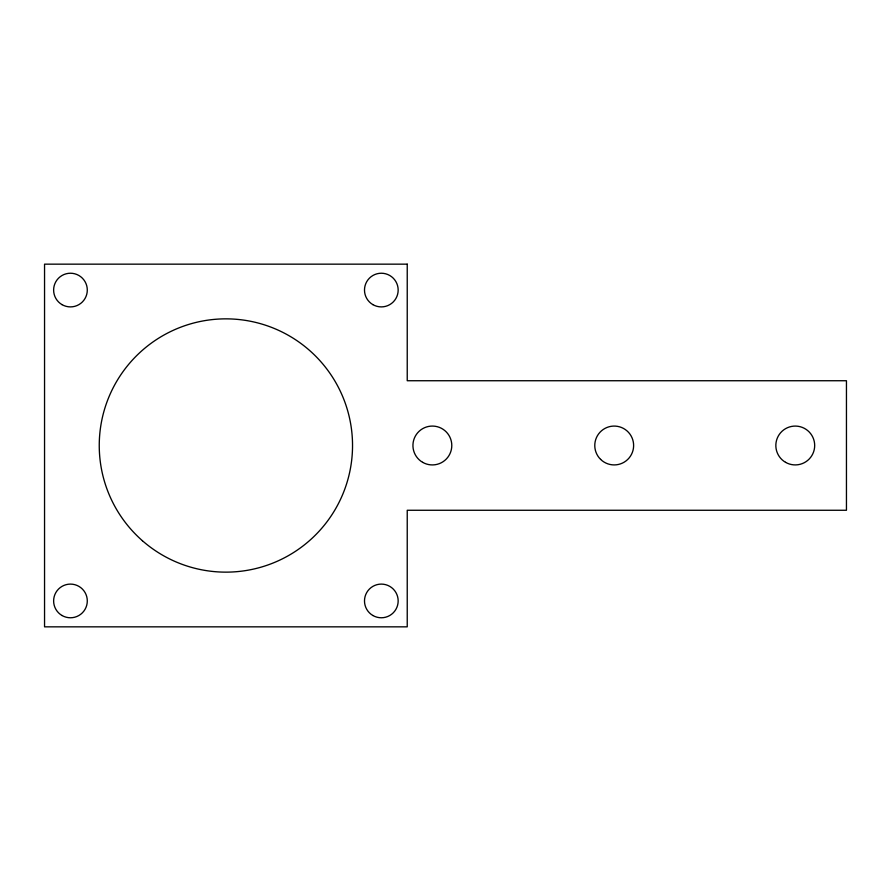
<?xml version="1.0" encoding="UTF-8"?>
<svg xmlns="http://www.w3.org/2000/svg" width="891" height="891" viewBox="0 0 891 891"><rect width="100%" height="100%" fill="white"/><g stroke="black" fill="none" stroke-linecap="round" stroke-linejoin="round"><path stroke-width="1.34" d="M407.232 264.159L44.55 264.159L44.55 626.841L407.232 626.841L407.232 510.265L846.45 510.265L846.45 380.735L407.232 380.735L407.232 264.159M62.036 304.644A16.84 16.84 0 0 0 87.296 290.065A16.84 16.84 0 0 0 62.036 275.486A16.84 16.84 0 0 0 62.036 304.644M372.906 304.644A16.84 16.84 0 0 0 398.166 290.065A16.84 16.84 0 0 0 372.906 275.486A16.84 16.84 0 0 0 372.906 304.644M372.906 615.514A16.84 16.84 0 0 0 398.166 600.935A16.84 16.84 0 0 0 372.906 586.356A16.84 16.84 0 0 0 372.906 615.514M62.036 615.514A16.84 16.84 0 0 0 87.296 600.935A16.84 16.84 0 0 0 62.036 586.356A16.84 16.84 0 0 0 62.036 615.514M142.415 540.737A126.645 126.645 0 0 0 350.107 470.181A126.645 126.645 0 0 0 185.161 325.583A126.645 126.645 0 0 0 142.415 540.737M785.539 462.318A19.435 19.435 0 0 0 814.686 445.511A19.435 19.435 0 0 0 785.55 428.671A19.435 19.435 0 0 0 785.539 462.318M600.612 459.388A19.435 19.435 0 0 0 633.022 450.323A19.435 19.435 0 0 0 608.965 426.789A19.435 19.435 0 0 0 600.612 459.388M422.646 462.329A19.435 19.435 0 0 0 451.793 445.5A19.435 19.435 0 0 0 422.646 428.671A19.435 19.435 0 0 0 422.646 462.329"/></g></svg>
